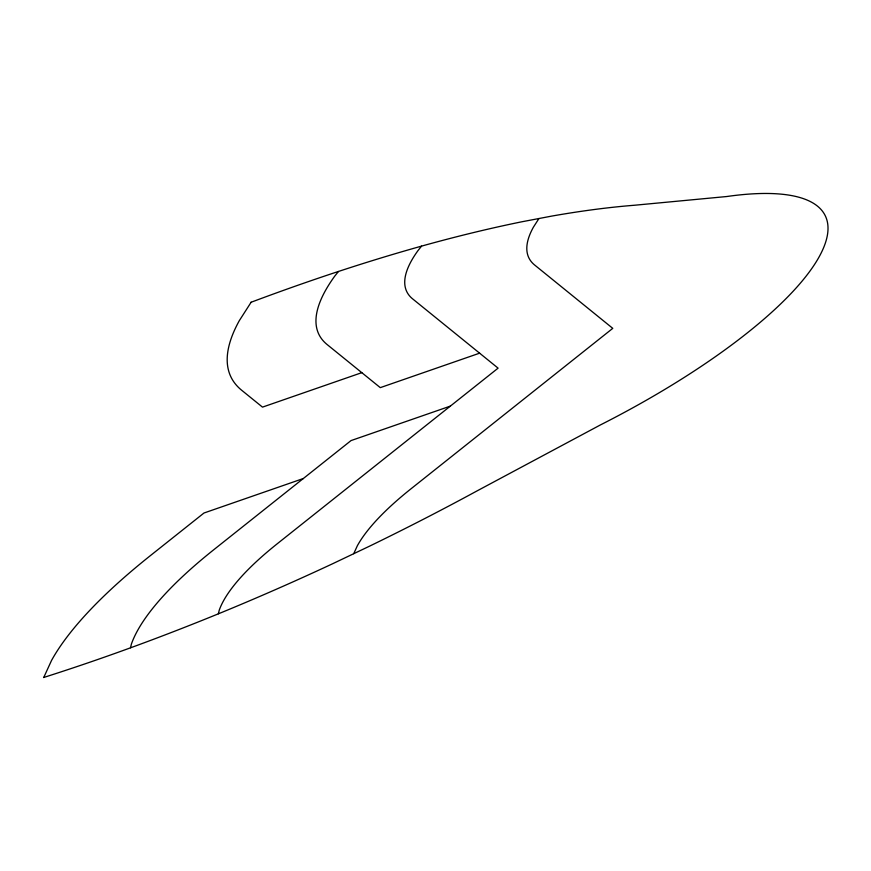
<?xml version="1.0" encoding="UTF-8"?>
<svg xmlns="http://www.w3.org/2000/svg" width="871" height="871" viewBox="0 0 871 871"><rect width="100%" height="100%" fill="white"/><g stroke="black" fill="none" stroke-linecap="round" stroke-linejoin="round"><path stroke-width="1.31" d="M130.508 647.784L131.401 644.05A331.165 95.712 -25.9 0 1 213.798 549.71L351.035 440.584L450.351 406.115M218.381 613.783L219.231 610.212A233.439 67.47 -25.9 0 1 277.316 543.711L498.092 368.15L412.625 298.873A233.439 67.47 -25.9 0 1 417.917 250.696L421.542 246.155M43.757 677.453L51.563 660.392A428.88 123.965 -25.9 0 1 150.28 555.709L203.988 513.008L303.304 478.538M353.724 553.695L357.382 545.692A233.439 67.47 -25.9 0 1 411.123 488.707L612.77 328.356L534.707 265.067A233.439 67.47 -25.9 0 1 533.39 227.2L538.942 218.534M251.12 302.248L239.285 320.702A428.88 123.965 -25.9 0 0 241.713 390.284L262.498 407.127L361.813 372.657M338.46 271.491L334.66 276.238A331.165 95.712 -25.9 0 0 327.169 344.578L380.289 387.639L479.616 353.169M250.902 302.324C308.334 280.789 366.582 261.365 425.69 244.969A774.635 223.891 -25.9 0 1 521.762 221.8L551.779 216.084A774.635 223.891 -25.9 0 1 634.665 205.229L726.708 196.53A311.72 90.094 -25.9 0 1 819.219 256.705A311.72 90.094 -25.9 0 1 600.522 424.874L476.687 491.102A774.635 223.891 -25.9 0 1 369.304 546.28L332.842 563.646A774.635 223.891 -25.9 0 1 222.878 611.975C163.988 636.157 104.226 658.236 43.55 677.518"/></g></svg>
